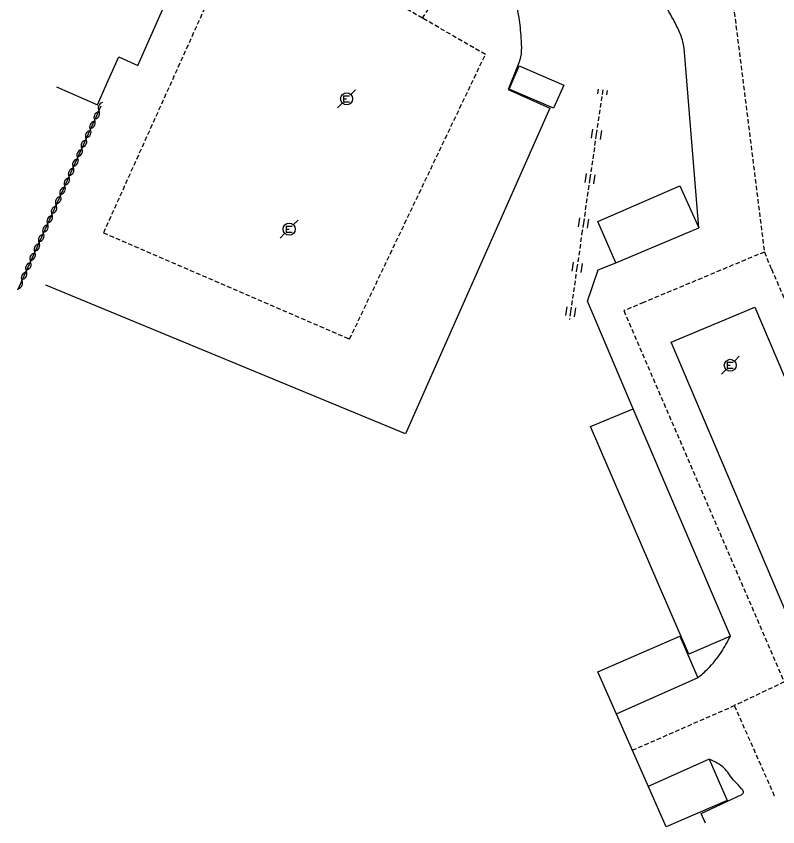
# Model space of a CAD drawing. Header units: millimetres. Extents: x 110000 to 111000, y 128000 to 129001.
# Drawn here: x 110171.9 to 110256.8, y 128213.4 to 128303.8 of the extents above; entities that cross this region are included whole.
import ezdxf

# ---------------------------------------------------------------- set-up
doc = ezdxf.new("R2010")
doc.units = ezdxf.units.MM
doc.linetypes.add('DASHED', pattern=[0.75, 0.5, -0.25])
doc.layers.get('0').update_dxf_attribs({"linetype": 'CONTINUOUS'})
for name, color, linetype in [('W0001', 6, 'DASHED'), ('W0008', 7, 'CONTINUOUS'), ('W0100', 7, 'CONTINUOUS'), ('W0220', 5, 'DASHED'), ('W0310', 3, 'CONTINUOUS'), ('W0471', 7, 'CONTINUOUS')]:
    doc.layers.add(name, color=color, linetype=linetype)

# ---------------------------------------------------------------- blocks, each defined once
blk = doc.blocks.new('T471')
for p, q in [((0.500001, 0.500001), (1.000002, 1.000002)), ((-0.333334, 0.333334), (-0.333334, -0.333334)), ((-0.333334, 0.333334), (0.333334, 0.333334)), ((-0.333334, 0), (0, 0)), ((-0.500001, -0.500001), (-1.000002, -1.000002)), ((-0.333334, -0.333334), (0.333334, -0.333334))]:
    blk.add_line(p, q)
blk.add_ellipse((0, 0), major_axis=(0.471405, 0.471405), ratio=1, start_param=5.497787144, end_param=11.780972451)
blk = doc.blocks.new('t310o')
at = {"color": 0, "linetype": 'Continuous'}
for centre, start, end in [((-0.5, 0.375), 216.8699, 323.1304), ((0.5, -0.375), 36.8699, 143.1303)]:
    blk.add_arc(centre, 0.625, start, end, dxfattribs=at)

msp = doc.modelspace()

# ---------------------------------------------------------------- linework, layer by layer
at = {"layer": 'W0001'}
for points in [[(110217.217, 128303.536), (110197.549, 128314.908), (110181.636, 128279.589), (110209.095, 128267.751), (110224.232, 128299.48), (110217.217, 128303.536), (110221.526, 128310.032), (110231.875, 128325.207)], [(110251.253, 128310.138), (110255.348, 128277.453), (110256.133, 128275.561), (110270.937, 128241.61), (110273.102, 128236.682), (110288.798, 128242.981)], [(110255.348, 128277.453), (110251.171, 128275.713), (110241.88, 128271.823), (110239.675, 128270.914), (110257.567, 128229.507)], [(110273.102, 128236.682), (110257.567, 128229.507), (110251.999, 128226.869)], [(110240.618, 128221.886), (110251.999, 128226.869), (110256.462, 128216.808)]]:
    msp.add_lwpolyline(points, dxfattribs=at)
at = {"layer": 'W0008'}
for p, q in [((110238.795, 128276.262), (110248.048, 128280.139)), ((110251.563, 128234.602), (110240.734, 128259.958)), ((110247.938, 128229.97), (110238.836, 128225.93)), ((110249.212, 128220.882), (110242.401, 128217.843))]:
    msp.add_line(p, q, dxfattribs=at)
msp.add_lwpolyline([(110275.963, 128299.309, 0.002988), (110273.78, 128301.34, 0.0214), (110256.181, 128316.32, 0.0202), (110246.428, 128323.365), (110240.006, 128327.573, -0.2762), (110239.549, 128328.821, -0.2245), (110240.235, 128329.907, -0.2009), (110242.267, 128329.883), (110265.619, 128322.411), (110265.619, 128322.411)], format="xyb", dxfattribs=at)
at = {"layer": 'W0008', "flags": 128}
for points in [[(110234.97, 128312.885, 0.014815), (110233.333, 128312.745, 0.0436), (110231.775, 128312.424, 0.0667), (110230.145, 128311.677, 0.0808), (110228.804, 128310.496, 0.099), (110227.787, 128308.515, 0.0838), (110227.527, 128306.284, 0.0336), (110227.705, 128304.935, -0.0049), (110227.959, 128303.606, -0.0164), (110228.106, 128302.482, -0.0077), (110228.201, 128301.339, -0.0289), (110228.241, 128299.916, -0.084), (110227.973, 128298.553), (110226.783, 128295.578), (110231.435, 128293.478), (110215.344, 128257.158), (110175.22, 128273.754), (110175.22, 128273.754)], [(110248.793, 128213.761), (110248.303, 128214.844), (110252.855, 128216.96, 0.5656), (110252.835, 128217.557, 0.0224), (110252.07, 128218.389, -0.0345), (110251.387, 128219.254, 0.0526), (110250.84, 128219.922, 0.0587), (110250.102, 128220.435, 0.0159), (110249.212, 128220.882), (110251.202, 128216.296), (110244.38, 128213.354), (110236.761, 128230.636), (110245.92, 128234.615), (110247.938, 128229.97, 0.0043), (110248.514, 128230.477, 0.0129), (110249.072, 128231.002, 0.0256), (110249.843, 128231.855, 0.0256), (110250.523, 128232.783, 0.0176), (110251.064, 128233.68, 0.0059), (110251.563, 128234.602), (110246.938, 128232.619), (110243.524, 128240.5), (110235.966, 128257.999), (110240.734, 128259.958), (110235.609, 128271.986), (110236.832, 128275.467), (110238.795, 128276.262), (110236.791, 128280.871), (110245.928, 128284.818), (110248.048, 128280.139), (110246.393, 128300.171, 0.0719), (110246.035, 128301.629, 0.0275), (110245.386, 128303.014, 0.0129), (110244.611, 128304.427, 0.0234)]]:
    msp.add_lwpolyline(points, format="xyb", dxfattribs=at)
at = {"layer": 'W0008'}
msp.add_polyline3d([(110244.965, 128267.385, 0), (110254.295, 128271.288, 0), (110266.994, 128241.457, 0), (110257.672, 128237.519, 0), (110244.965, 128267.385, 0), (110244.965, 128267.385, 0)], dxfattribs=at)
at = {"layer": 'W0100', "flags": 128}
msp.add_lwpolyline([(110176.403, 128295.887), (110180.977, 128293.867), (110182.175, 128296.579), (110183.347, 128299.233), (110185.462, 128298.252), (110188.214, 128304.448), (110186.089, 128305.375), (110189.194, 128312.381), (110191.66, 128317.945), (110181.48, 128322.631), (110184.672, 128329.592), (110186.637, 128333.877), (110175.995, 128338.612), (110173.963, 128334.043), (110173.963, 128334.043)], dxfattribs=at)
at = {"layer": 'W0100'}
msp.add_polyline3d([(110228.015, 128298.206, 0), (110232.987, 128296.071, 0), (110231.847, 128293.48, 0), (110226.899, 128295.605, 0), (110228.015, 128298.206, 0), (110228.015, 128298.206, 0)], dxfattribs=at)
at = {"layer": 'W0220'}
for p, q in [((110237.321, 128295.532), (110236.603, 128290.584)), ((110236.826, 128295.604), (110236.755, 128295.109)), ((110237.816, 128295.46), (110237.744, 128294.965)), ((110236.603, 128290.584), (110235.885, 128285.636)), ((110236.108, 128290.655), (110236.037, 128290.161)), ((110236.18, 128291.15), (110236.108, 128290.655)), ((110237.098, 128290.512), (110237.026, 128290.017)), ((110237.17, 128291.007), (110237.098, 128290.512)), ((110235.462, 128286.202), (110235.39, 128285.707)), ((110236.452, 128286.059), (110236.38, 128285.564)), ((110235.885, 128285.636), (110235.167, 128280.687)), ((110235.39, 128285.707), (110235.318, 128285.213)), ((110236.38, 128285.564), (110236.308, 128285.069)), ((110234.672, 128280.759), (110234.6, 128280.264)), ((110234.744, 128281.254), (110234.672, 128280.759)), ((110235.167, 128280.687), (110235.042, 128279.824)), ((110235.662, 128280.616), (110235.59, 128280.121)), ((110235.734, 128281.11), (110235.662, 128280.616)), ((110235.042, 128279.824), (110234.449, 128275.739)), ((110234.026, 128276.306), (110233.954, 128275.811)), ((110235.015, 128276.162), (110234.944, 128275.667)), ((110234.449, 128275.739), (110233.731, 128270.791)), ((110233.954, 128275.811), (110233.882, 128275.316)), ((110234.944, 128275.667), (110234.872, 128275.173)), ((110233.236, 128270.863), (110233.164, 128270.368)), ((110233.308, 128271.358), (110233.236, 128270.863)), ((110233.731, 128270.791), (110233.605, 128269.928)), ((110234.226, 128270.719), (110234.154, 128270.224)), ((110234.297, 128271.214), (110234.226, 128270.719))]:
    msp.add_line(p, q, dxfattribs=at)
at = {"layer": 'W0310'}
msp.add_line((110172.075, 128273.227), (110181.374, 128293.747), dxfattribs=at)

# ---------------------------------------------------------------- block references
at = {"layer": 'W0310', "rotation": 65.62091447015398}
for p in [(110181.133, 128293.215), (110180.656, 128292.163), (110180.179, 128291.111), (110179.703, 128290.059), (110179.226, 128289.007), (110178.749, 128287.955), (110178.272, 128286.903), (110177.796, 128285.851), (110177.319, 128284.799), (110176.842, 128283.747), (110176.365, 128282.695), (110175.889, 128281.643), (110175.412, 128280.591), (110174.935, 128279.539), (110174.458, 128278.487), (110173.982, 128277.435), (110173.505, 128276.383), (110173.028, 128275.331), (110172.551, 128274.279)]:
    msp.add_blockref('t310o', p, dxfattribs=at)
at = {"layer": 'W0471'}
for p in [(110208.758, 128294.54), (110202.349, 128280.005), (110251.551, 128264.824)]:
    msp.add_blockref('T471', p, dxfattribs=at)

doc.saveas('drawing.dxf')
